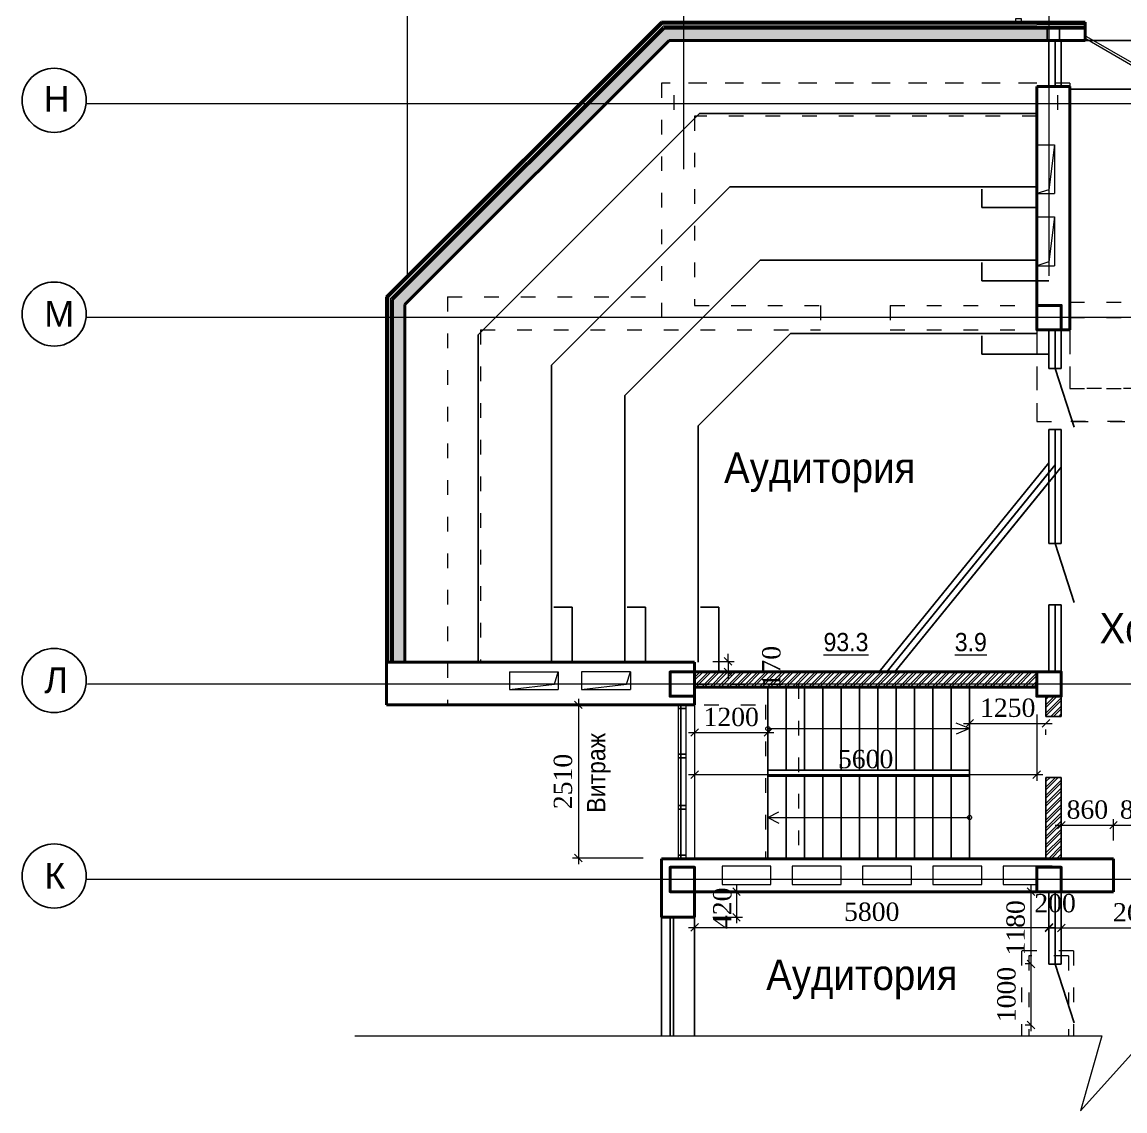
# Model space of a CAD drawing. Header units: inches. Extents: x -407541 to 6688123, y -998590 to 1205599.
# Drawn here: x 78599 to 96646, y 173222 to 191050 of the extents above; entities that cross this region are included whole.
import ezdxf

# ---------------------------------------------------------------- set-up
doc = ezdxf.new("R2010")
doc.units = ezdxf.units.IN
doc.header["$MEASUREMENT"] = 0
doc.linetypes.add('ACAD_ISO03W100', pattern=[30, 12, -18])
doc.linetypes.add('ACAD_ISO04W100', pattern=[30, 24, -3, 0, -3])
for name, color, linetype, lineweight in [('1', 7, 'Continuous', 18), ('okno', 161, 'Continuous', 20), ('Вентканалы', 250, 'Continuous', 20), ('двери', 123, 'Continuous', 13), ('Лестницы', 250, 'Continuous', 25), ('Оси', 254, 'ACAD_ISO04W100', 5), ('ПЕРЕГОРОДКА', 7, 'Continuous', 25), ('Размеры', 7, 'Continuous', 18), ('СТЕКЛО', 121, 'Continuous', 5), ('Стенаgg', 7, 'Continuous', 13), ('Стены', 250, 'Continuous', 40), ('Текст', 7, 'Continuous', 18), ('Штриховка', 7, 'Continuous', 9)]:
    doc.layers.add(name, color=color, linetype=linetype, lineweight=lineweight)
doc.layers.add('мои размеры', color=7, linetype='Continuous')
doc.layers.add('перегородки', color=14, linetype='Continuous')
doc.styles.get("Standard").update_dxf_attribs({"font": 'arial.ttf'})
doc.styles.add('style1', font='arial.ttf', dxfattribs={"width": 0.9, "height": 500})
doc.styles.add('стиль1', font='times.ttf')
doc.dimstyles.new('Copy(3) of Steal 1', dxfattribs={"dimtxt": 300, "dimasz": 125, "dimexe": 100, "dimexo": 300, "dimgap": 100, "dimtad": 1, "dimdec": 0, "dimrnd": 10, "dimzin": 1, "dimdsep": 46, "dimtxsty": 'стиль1', "dimblk": 'OBLIQUE', "dimcen": 100, "dimdle": 100, "dimclrd": 250, "dimclre": 250, "dimadec": 0, "dimazin": 0, "dimtfac": 1, "dimtdec": 0, "dimtmove": 2, "dimatfit": 2, "dimldrblk": 'OBLIQUE', "dimfxl": 1, "dimlwd": 9, "dimlwe": 9, "dimarcsym": 0})
pattern_1 = [(320, (261013.7, 647204), (-15.939086, -182.18467), [19.05, -209.55]), (265, (261013.7, 647204), (191.05664, 35.242826), [15.24, -167.64]), (10.451, (261012.37, 647188.82), (175.11669, -146.9425), [16.19, -178.09]), (316.1842, (261064.5, 647204), (-42.04233, -271.07904), [28.575, -314.325]), (6.6356, (261061, 647181.4), (247.42556, -237.40423), [24.285, -267.135]), (261.184, (261064.5, 647204), (247.42512, -237.4046), [22.86, -251.46]), (291, (261051.8, 647178.6), (-102.26552, -151.61488), [19.05, -209.55]), (236, (261051.8, 647178.6), (184.187966, -61.80203), [15.24, -167.64]), (341.4514, (261043.27, 647165.97), (81.92286, -213.41649), [16.19, -178.09]), (307.5, (261013.694, 647204), (84.555039, -3.088603), [0, -165.608, 0, -170.18, 0, -168.275]), (277.5, (261013.69, 647204), (100.180575, -66.819663), [0, -97.028, 0, -161.798, 0, -64.135]), (237.5, (261013.694, 647260.64), (-5.728744, -135.590595), [0, -63.5, 0, -198.12, 0, -262.89]), (227.5, (261013.7, 647286.04), (25.42649, -148.12918), [0, -82.55, 0, -131.572, 0, -186.69])]

# ---------------------------------------------------------------- blocks, each defined once
blk = doc.blocks.new('_Oblique')
at = {"layer": 'Стенаgg', "color": 0, "lineweight": -2}
blk.add_line((-0.5, -0.5), (0.5, 0.5), dxfattribs=at)
blk = doc.blocks.new('*D740')
at = {"layer": 'мои размеры', "color": 250, "lineweight": 9, "transparency": 16777216}
for p, q in [((90153, 180581), (90153, 180706)), ((89903, 180581), (90253, 180581)), ((90153, 180581), (90153, 180411)), ((89903, 180411), (90253, 180411)), ((90153, 180411), (90153, 180286))]:
    blk.add_line(p, q, dxfattribs=at)
at = {"layer": 'мои размеры', "color": 250, "lineweight": 9, "transparency": 16777216, "xscale": 125, "yscale": 125, "zscale": 125}
for p, rotation in [((90153, 180581), 270), ((90153, 180411), 90)]:
    blk.add_blockref('_Oblique', p, dxfattribs=dict(at, rotation=rotation))
at = {"layer": 'мои размеры', "color": 0, "transparency": 16777216, "insert": (90862, 180496), "char_height": 300, "attachment_point": 5, "rotation": 90, "style": 'стиль1'}
blk.add_mtext('170', dxfattribs=at)
blk = doc.blocks.new('*D767')
at = {"layer": 'мои размеры', "color": 250, "lineweight": 9, "transparency": 16777216}
for p, q in [((90290, 176911), (90290, 176294)), ((89903, 176811), (90390, 176811)), ((89903, 176394), (90390, 176394))]:
    blk.add_line(p, q, dxfattribs=at)
at = {"layer": 'мои размеры', "color": 250, "lineweight": 9, "transparency": 16777216, "xscale": 125, "yscale": 125, "zscale": 125}
for p, rotation in [((90290, 176811), 90), ((90290, 176394), 270)]:
    blk.add_blockref('_Oblique', p, dxfattribs=dict(at, rotation=rotation))
at = {"layer": 'мои размеры', "color": 0, "transparency": 16777216, "insert": (90059, 176540), "char_height": 300, "attachment_point": 5, "rotation": 90, "style": 'стиль1'}
blk.add_mtext('420', dxfattribs=at)
blk = doc.blocks.new('*D742')
at = {"layer": 'мои размеры', "color": 250, "lineweight": 9, "transparency": 16777216}
for p, q in [((95103, 175628), (95011, 175628)), ((95111, 174528), (95111, 175728)), ((95103, 174628), (95011, 174628))]:
    blk.add_line(p, q, dxfattribs=at)
at = {"layer": 'мои размеры', "color": 250, "lineweight": 9, "transparency": 16777216, "xscale": 125, "yscale": 125, "zscale": 125}
for p, rotation in [((95111, 175628), 90), ((95111, 174628), 270)]:
    blk.add_blockref('_Oblique', p, dxfattribs=dict(at, rotation=rotation))
at = {"layer": 'мои размеры', "color": 0, "transparency": 16777216, "insert": (94709, 175128), "char_height": 300, "attachment_point": 5, "rotation": 90, "style": 'стиль1'}
blk.add_mtext('1000', dxfattribs=at)
blk = doc.blocks.new('*D768')
at = {"layer": 'мои размеры', "color": 250, "lineweight": 9, "transparency": 16777216}
for p, q in [((95111, 175528), (95111, 176911)), ((95103, 176811), (95011, 176811)), ((95103, 175628), (95011, 175628))]:
    blk.add_line(p, q, dxfattribs=at)
at = {"layer": 'мои размеры', "color": 250, "lineweight": 9, "transparency": 16777216, "xscale": 125, "yscale": 125, "zscale": 125}
for p, rotation in [((95111, 176811), 90), ((95111, 175628), 270)]:
    blk.add_blockref('_Oblique', p, dxfattribs=dict(at, rotation=rotation))
at = {"layer": 'мои размеры', "color": 0, "transparency": 16777216, "insert": (94859, 176219), "char_height": 300, "attachment_point": 5, "rotation": 90, "style": 'стиль1'}
blk.add_mtext('1180', dxfattribs=at)
blk = doc.blocks.new('*D770')
at = {"layer": 'мои размеры', "color": 250, "lineweight": 9, "transparency": 16777216}
for p, q in [((95603, 177651), (95603, 178001)), ((96459, 177651), (96459, 178001)), ((95503, 177901), (96559, 177901))]:
    blk.add_line(p, q, dxfattribs=at)
at = {"layer": 'мои размеры', "color": 250, "lineweight": 9, "transparency": 16777216, "xscale": 125, "yscale": 125, "zscale": 125, "rotation": 180}
blk.add_blockref('_Oblique', (95603, 177901), dxfattribs=at)
at = {"layer": 'мои размеры', "color": 250, "lineweight": 9, "transparency": 16777216, "xscale": 125, "yscale": 125, "zscale": 125}
blk.add_blockref('_Oblique', (96459, 177901), dxfattribs=at)
at = {"layer": 'мои размеры', "color": 0, "transparency": 16777216, "insert": (96031, 178154), "char_height": 300, "attachment_point": 5, "style": 'стиль1'}
blk.add_mtext('860', dxfattribs=at)
blk = doc.blocks.new('*D771')
at = {"layer": 'мои размеры', "color": 250, "lineweight": 9, "transparency": 16777216}
for p, q in [((96459, 177651), (96459, 178001)), ((97347, 177651), (97347, 178001)), ((96359, 177901), (97447, 177901))]:
    blk.add_line(p, q, dxfattribs=at)
at = {"layer": 'мои размеры', "color": 250, "lineweight": 9, "transparency": 16777216, "xscale": 125, "yscale": 125, "zscale": 125, "rotation": 180}
blk.add_blockref('_Oblique', (96459, 177901), dxfattribs=at)
at = {"layer": 'мои размеры', "color": 250, "lineweight": 9, "transparency": 16777216, "xscale": 125, "yscale": 125, "zscale": 125}
blk.add_blockref('_Oblique', (97347, 177901), dxfattribs=at)
at = {"layer": 'мои размеры', "color": 0, "transparency": 16777216, "insert": (96903, 178154), "char_height": 300, "attachment_point": 5, "style": 'стиль1'}
blk.add_mtext('890', dxfattribs=at)
blk = doc.blocks.new('*D773')
at = {"layer": 'мои размеры', "color": 250, "lineweight": 9, "transparency": 16777216}
for p, q in [((95203, 179711), (95203, 178629)), ((89503, 178729), (95303, 178729)), ((89603, 178817), (89603, 178629))]:
    blk.add_line(p, q, dxfattribs=at)
at = {"layer": 'мои размеры', "color": 250, "lineweight": 9, "transparency": 16777216, "xscale": 125, "yscale": 125, "zscale": 125, "rotation": 180}
blk.add_blockref('_Oblique', (89603, 178729), dxfattribs=at)
at = {"layer": 'мои размеры', "color": 250, "lineweight": 9, "transparency": 16777216, "xscale": 125, "yscale": 125, "zscale": 125}
blk.add_blockref('_Oblique', (95203, 178729), dxfattribs=at)
at = {"layer": 'мои размеры', "color": 0, "transparency": 16777216, "insert": (92403, 178982), "char_height": 300, "attachment_point": 5, "style": 'стиль1'}
blk.add_mtext('5600', dxfattribs=at)
blk = doc.blocks.new('*D752')
at = {"layer": 'мои размеры', "color": 250, "lineweight": 9, "transparency": 16777216}
for p, q in [((89603, 176389), (89603, 176328)), ((95403, 176389), (95403, 176328)), ((89503, 176228), (95503, 176228))]:
    blk.add_line(p, q, dxfattribs=at)
at = {"layer": 'мои размеры', "color": 250, "lineweight": 9, "transparency": 16777216, "xscale": 125, "yscale": 125, "zscale": 125, "rotation": 180}
blk.add_blockref('_Oblique', (89603, 176228), dxfattribs=at)
at = {"layer": 'мои размеры', "color": 250, "lineweight": 9, "transparency": 16777216, "xscale": 125, "yscale": 125, "zscale": 125}
blk.add_blockref('_Oblique', (95403, 176228), dxfattribs=at)
at = {"layer": 'мои размеры', "color": 0, "transparency": 16777216, "insert": (92503, 176481), "char_height": 300, "attachment_point": 5, "style": 'стиль1'}
blk.add_mtext('5800', dxfattribs=at)
blk = doc.blocks.new('*D753')
at = {"layer": 'мои размеры', "color": 250, "lineweight": 9, "transparency": 16777216}
for p, q in [((95403, 176451), (95403, 176319)), ((95603, 176451), (95603, 176319)), ((95403, 176219), (95278, 176219)), ((95403, 176219), (95603, 176219)), ((95603, 176219), (95728, 176219))]:
    blk.add_line(p, q, dxfattribs=at)
at = {"layer": 'мои размеры', "color": 250, "lineweight": 9, "transparency": 16777216, "xscale": 125, "yscale": 125, "zscale": 125}
blk.add_blockref('_Oblique', (95403, 176219), dxfattribs=at)
at = {"layer": 'мои размеры', "color": 250, "lineweight": 9, "transparency": 16777216, "xscale": 125, "yscale": 125, "zscale": 125, "rotation": 180}
blk.add_blockref('_Oblique', (95603, 176219), dxfattribs=at)
at = {"layer": 'мои размеры', "color": 0, "transparency": 16777216, "insert": (95503, 176622), "char_height": 300, "attachment_point": 5, "style": 'стиль1'}
blk.add_mtext('200', dxfattribs=at)
blk = doc.blocks.new('*D754')
at = {"layer": 'мои размеры', "color": 250, "lineweight": 9, "transparency": 16777216}
for p, q in [((95603, 176398), (95603, 176319)), ((98203, 176398), (98203, 176319)), ((95503, 176219), (98303, 176219))]:
    blk.add_line(p, q, dxfattribs=at)
at = {"layer": 'мои размеры', "color": 250, "lineweight": 9, "transparency": 16777216, "xscale": 125, "yscale": 125, "zscale": 125, "rotation": 180}
blk.add_blockref('_Oblique', (95603, 176219), dxfattribs=at)
at = {"layer": 'мои размеры', "color": 250, "lineweight": 9, "transparency": 16777216, "xscale": 125, "yscale": 125, "zscale": 125}
blk.add_blockref('_Oblique', (98203, 176219), dxfattribs=at)
at = {"layer": 'мои размеры', "color": 0, "transparency": 16777216, "insert": (96903, 176472), "char_height": 300, "attachment_point": 5, "style": 'стиль1'}
blk.add_mtext('2600', dxfattribs=at)
blk = doc.blocks.new('*D732')
at = {"layer": 'Размеры', "color": 250, "lineweight": 9, "transparency": 16777216}
for p, q in [((87704, 179971), (87704, 177262)), ((88753, 179871), (87604, 179871)), ((88763, 177362), (87604, 177362))]:
    blk.add_line(p, q, dxfattribs=at)
at = {"layer": 'Размеры', "color": 250, "lineweight": 9, "transparency": 16777216, "xscale": 125, "yscale": 125, "zscale": 125}
for p, rotation in [((87704, 179871), 90), ((87704, 177362), 270)]:
    blk.add_blockref('_Oblique', p, dxfattribs=dict(at, rotation=rotation))
at = {"layer": 'Размеры', "color": 0, "transparency": 16777216, "insert": (87451, 178616), "char_height": 300, "attachment_point": 5, "rotation": 90, "style": 'стиль1'}
blk.add_mtext('2510', dxfattribs=at)
blk = doc.blocks.new('*D747')
at = {"layer": 'Размеры', "color": 250, "lineweight": 9, "transparency": 16777216}
for p, q in [((90803, 179640), (90803, 179518)), ((89503, 179418), (90903, 179418)), ((89603, 179567), (89603, 179518))]:
    blk.add_line(p, q, dxfattribs=at)
at = {"layer": 'Размеры', "color": 250, "lineweight": 9, "transparency": 16777216, "xscale": 125, "yscale": 125, "zscale": 125, "rotation": 180}
blk.add_blockref('_Oblique', (89603, 179418), dxfattribs=at)
at = {"layer": 'Размеры', "color": 250, "lineweight": 9, "transparency": 16777216, "xscale": 125, "yscale": 125, "zscale": 125}
blk.add_blockref('_Oblique', (90803, 179418), dxfattribs=at)
at = {"layer": 'Размеры', "color": 0, "transparency": 16777216, "insert": (90203, 179671), "char_height": 300, "attachment_point": 5, "style": 'стиль1'}
blk.add_mtext('1200', dxfattribs=at)
blk = doc.blocks.new('*D748')
at = {"layer": 'Размеры', "color": 250, "lineweight": 9, "transparency": 16777216}
for p, q in [((94103, 179832), (94103, 179668)), ((94003, 179568), (95453, 179568)), ((95353, 179381), (95353, 179468))]:
    blk.add_line(p, q, dxfattribs=at)
at = {"layer": 'Размеры', "color": 250, "lineweight": 9, "transparency": 16777216, "xscale": 125, "yscale": 125, "zscale": 125, "rotation": 180}
blk.add_blockref('_Oblique', (94103, 179568), dxfattribs=at)
at = {"layer": 'Размеры', "color": 250, "lineweight": 9, "transparency": 16777216, "xscale": 125, "yscale": 125, "zscale": 125}
blk.add_blockref('_Oblique', (95353, 179568), dxfattribs=at)
at = {"layer": 'Размеры', "color": 0, "transparency": 16777216, "insert": (94728, 179821), "char_height": 300, "attachment_point": 5, "style": 'стиль1'}
blk.add_mtext('1250', dxfattribs=at)
blk = doc.blocks.new('DVER 3(!)')
at = {"layer": 'двери'}
for points in [[(6389251, 630253), (6389147, 630313)], [(6389211, 630253), (6389211, 629353), (6389251, 629353), (6389251, 630253), (6389211, 630253)]]:
    blk.add_lwpolyline(points, dxfattribs=at)
blk.add_arc((6389287, 630412), 1062, 234.2253, 265.8938, dxfattribs=at)
blk = doc.blocks.new('PEREXOD1')
at = {"layer": 'Штриховка'}
blk.add_lwpolyline([(16954, 191100), (16854, 191100), (16854, 191050), (16954, 191050)], close=True, dxfattribs=at)

msp = doc.modelspace()

# ---------------------------------------------------------------- hatches: boundary and pattern name
at = {"layer": 'мои размеры'}
h = msp.add_hatch(dxfattribs=at)
h.set_pattern_fill('AR-CONC', color=256, angle=-90, style=0)
h.set_pattern_definition(pattern_1)
h.paths.add_polyline_path([(95203.2, 190749.9), (95203.2, 190949.9), (89403.2, 190949.9), (89403.2, 190749.9)])
h.paths.add_polyline_path([(89403.2, 190749.9), (89403.2, 190949.9), (89104.7, 190949.9), (87865.6, 189711.2), (88148.5, 189711.2), (89187.5, 190749.9)])
h.paths.add_polyline_path([(88148.5, 189711.2), (87865.6, 189711.2), (84903.2, 186749.7), (84903.2, 186466.9)])
h.paths.add_polyline_path([(84863.2, 186211.2), (84863.2, 186426.9), (84903.2, 186466.9), (84903.2, 186749.7), (84663.2, 186509.8), (84663.2, 186211.2)])
h.paths.add_polyline_path([(84863.2, 180571.2), (84863.2, 186211.2), (84663.2, 186211.2), (84663.2, 180571.2)])
h.paths.add_polyline_path([(104619, 190749.9), (105658, 189711.2), (105940.9, 189711.2), (104701.8, 190949.9), (98603.2, 190949.9), (98603.2, 190749.9)])
h.paths.add_polyline_path([(101795.2, 191122.2), (101795.2, 190577.5), (101491, 190577.5), (101491, 191122.2)], flags=9)
h.paths.add_polyline_path([(106804.4, 184220.9), (107482.1, 184220.9), (107482.1, 183916.7), (106804.4, 183916.7)], flags=24)
h.paths.add_polyline_path([(109143.2, 186211.2), (109143.2, 186509.8), (105940.9, 189711.2), (105658, 189711.2), (108943.2, 186426.9), (108943.2, 186211.2)])
h = msp.add_hatch(dxfattribs=at)
h.set_pattern_fill('AR-CONC', color=256, angle=-90, style=0)
h.set_pattern_definition(pattern_1)
h.paths.add_polyline_path([(95403.2, 190749.9), (95403.2, 190949.9), (95203.2, 190949.9), (89403.2, 190949.9), (89403.2, 190749.9), (95203.2, 190749.9)])
h.paths.add_polyline_path([(92763.1, 191122.2), (92763.1, 190577.5), (92458.8, 190577.5), (92458.8, 191122.2)], flags=9)
h = msp.add_hatch(dxfattribs=at)
h.set_pattern_fill('ANSI32', color=256, scale=10, style=0)
h.set_pattern_definition([(45, (-2151185.71, 665395.29), (-67.351921, 67.351921), []), (45, (-2151140.81, 665395.29), (-67.351921, 67.351921), [])])
h.paths.add_polyline_path([(95203.2, 180411.2), (89603.2, 180411.2), (89603.2, 180161.2), (95203.2, 180161.2)])
h.paths.add_polyline_path([(95603.2, 180011.2), (95403.2, 180011.2), (95403.2, 179681.2), (95603.2, 179681.2)])
h.paths.add_polyline_path([(95403.2, 180011.2), (95353.2, 180011.2), (95353.2, 179681.2), (95403.2, 179681.2)])
h.paths.add_polyline_path([(95603.2, 178681.2), (95403.2, 178681.2), (95403.2, 177351.2), (95603.2, 177351.2)])
h.paths.add_polyline_path([(95403.2, 178681.2), (95353.2, 178681.2), (95353.2, 177351.2), (95403.2, 177351.2)])
h.paths.add_polyline_path([(90634.1, 180122.8), (90634.1, 180869.6), (91090.1, 180869.6), (91090.1, 180122.8)], flags=9)

# ---------------------------------------------------------------- linework, layer by layer
at = {"color": 0}
for p, q in [((89684.3, 189549.9), (86063.2, 185929.9)), ((95203.2, 189549.9), (89684.3, 189549.9)), ((90181, 188349.9), (87263.2, 185432.9)), ((95203.2, 188349.9), (90181, 188349.9)), ((94303.2, 188311.2), (94303.2, 188011.2)), ((95203.2, 188011.2), (94303.2, 188011.2)), ((90677.8, 187149.9), (88463.2, 184935.9)), ((95203.2, 187149.9), (90677.8, 187149.9)), ((94303.2, 187111.2), (94303.2, 186811.2)), ((95403.2, 186811.2), (94303.2, 186811.2)), ((86063.2, 185929.9), (86063.2, 180571.2)), ((91174.6, 185949.9), (89663.2, 184438.9)), ((95203.2, 185949.9), (91174.6, 185949.9)), ((94303.2, 185911.2), (94303.2, 185611.2)), ((95403.2, 185611.2), (94303.2, 185611.2)), ((87263.2, 185432.9), (87263.2, 180571.2)), ((88463.2, 184935.9), (88463.2, 180571.2)), ((89663.2, 184438.9), (89663.2, 180571.2)), ((87303.2, 181471.2), (87603.2, 181471.2)), ((87603.2, 181471.2), (87603.2, 180571.2)), ((88503.2, 181471.2), (88803.2, 181471.2)), ((88803.2, 181471.2), (88803.2, 180571.2)), ((89703.2, 181471.2), (90003.2, 181471.2)), ((90003.2, 181471.2), (90003.2, 180411.2)), ((89063.2, 176394.2), (89063.2, 174450.4)), ((89204.6, 176394.2), (89204.6, 174450.4)), ((89257.9, 176394.2), (89257.9, 174450.4)), ((89603.2, 176394.2), (89603.2, 174450.4))]:
    msp.add_line(p, q, dxfattribs=at)
for p, q in [((89463.2, 179811.8), (89333.2, 179811.8)), ((89463.2, 179061.8), (89333.2, 179061.8)), ((89463.2, 179001.8), (89333.2, 179001.8)), ((89463.2, 178221.8), (89333.2, 178221.8)), ((89463.2, 178161.8), (89333.2, 178161.8)), ((89463.2, 177411.8), (89333.2, 177411.8))]:
    msp.add_line(p, q)
msp.add_lwpolyline([(95603.2, 186411.2), (95603.2, 186411.2), (95603.2, 186411.2), (95603.2, 186011.2), (95203.2, 186011.2), (95203.2, 186411.2), (95603.2, 186411.2)])
at = {"layer": '1', "lineweight": 9, "ltscale": 0.1}
msp.add_line((84045.1, 174450.4), (96268, 174450.4), dxfattribs=at)
msp.add_lwpolyline([(96268, 174450.4), (95916.8, 173221.9), (97825, 175343.5), (97639.3, 174450.4)], dxfattribs=at)
at = {"layer": 'okno'}
msp.add_line((89377.4, 179871.2), (89377.4, 177351.2), dxfattribs=at)
at = {"layer": 'Вентканалы'}
for p, q in [((95203.2, 189041.2), (95493.2, 189041.2)), ((95493.2, 189041.2), (95493.2, 188241.2)), ((95203.2, 188241.2), (95493.2, 188241.2)), ((95203.2, 187861.2), (95493.2, 187861.2)), ((95493.2, 187861.2), (95493.2, 187061.2)), ((95203.2, 187061.2), (95493.2, 187061.2)), ((86573.2, 180411.2), (87373.2, 180411.2)), ((86573.2, 180411.2), (86573.2, 180121.2)), ((87373.2, 180411.2), (87373.2, 180121.2)), ((88553.2, 180411.2), (87753.2, 180411.2)), ((87753.2, 180411.2), (87753.2, 180121.2)), ((88553.2, 180411.2), (88553.2, 180121.2)), ((86573.2, 180121.2), (87373.2, 180121.2)), ((87753.2, 180121.2), (88553.2, 180121.2))]:
    msp.add_line(p, q, dxfattribs=at)
for points in [[(95493.2, 189041.2), (95403.2, 188302.9), (95203.2, 188241.2)], [(95493.2, 187861.2), (95403.2, 187122.9), (95203.2, 187061.2)], [(86573.2, 180121.2), (87311.5, 180211.2), (87373.2, 180411.2)], [(87753.2, 180121.2), (88491.5, 180211.2), (88553.2, 180411.2)], [(90053.2, 177231.2), (90053.2, 176931.2), (90853.2, 176931.2), (90853.2, 177231.2), (90053.2, 177231.2)], [(91203.2, 177231.2), (91203.2, 176931.2), (92003.2, 176931.2), (92003.2, 177231.2), (91203.2, 177231.2)], [(92353.2, 177231.2), (92353.2, 176931.2), (93153.2, 176931.2), (93153.2, 177231.2), (92353.2, 177231.2)], [(93503.2, 177231.2), (93503.2, 176931.2), (94303.2, 176931.2), (94303.2, 177231.2), (93503.2, 177231.2)], [(94653.2, 177231.2), (94653.2, 176931.2), (95203.2, 176931.2)], [(95453.2, 177211.2), (95453.2, 177231.2), (94653.2, 177231.2)]]:
    msp.add_lwpolyline(points, dxfattribs=at)
at = {"layer": 'Лестницы'}
for points in [[(90803.2, 177351.2), (90803.2, 180161.2)], [(91103.2, 178801.2), (91103.2, 180161.2)], [(91403.2, 178801.2), (91403.2, 180161.2)], [(91703.2, 178801.2), (91703.2, 180161.2)], [(92003.2, 178801.2), (92003.2, 180161.2)], [(92303.2, 178801.2), (92303.2, 180161.2)], [(92603.2, 178801.2), (92603.2, 180161.2)], [(92903.2, 178801.2), (92903.2, 180161.2)], [(93203.2, 178801.2), (93203.2, 180161.2)], [(93503.2, 178801.2), (93503.2, 180161.2)], [(93803.2, 178801.2), (93803.2, 180161.2)], [(94103.2, 177351.2), (94103.2, 180161.2)], [(89377.4, 177351.2), (89377.4, 179871.2)], [(89377.4, 177351.2), (89377.4, 179871.2)], [(90803.2, 178801.2), (94103.2, 178801.2)], [(90803.2, 178701.2), (94103.2, 178701.2)], [(91103.2, 177351.2), (91103.2, 178701.2)], [(91403.2, 177351.2), (91403.2, 178701.2)], [(91703.2, 177351.2), (91703.2, 178701.2)], [(92003.2, 177351.2), (92003.2, 178701.2)], [(92303.2, 177351.2), (92303.2, 178701.2)], [(92603.2, 177351.2), (92603.2, 178701.2)], [(92903.2, 177351.2), (92903.2, 178701.2)], [(93203.2, 177351.2), (93203.2, 178701.2)], [(93503.2, 177351.2), (93503.2, 178701.2)], [(93803.2, 177351.2), (93803.2, 178701.2)]]:
    msp.add_lwpolyline(points, dxfattribs=at)
at = {"layer": 'мои размеры'}
for p, q in [((95503.2, 185379.8), (95813.4, 184414.7)), ((95503.2, 182509.9), (95813.4, 181544.8)), ((95503.2, 175627.8), (95813.4, 174662.7))]:
    msp.add_line(p, q, dxfattribs=at)
for centre in [(79123.7, 189768.8), (79123.7, 186268.8), (79123.7, 180268.8), (79123.7, 177068.8)]:
    msp.add_circle(centre, 525, dxfattribs=at)
at = {"layer": 'Оси', "ltscale": 0.3}
for p, q in [((95403.4, 278737.2), (95403.4, 186893.5)), ((114116.1, 189711.2), (79654.4, 189711.2)), ((114179.3, 186211.2), (79664.8, 186211.2)), ((114209.9, 180211.2), (79664.8, 180211.2)), ((114242.6, 177011.2), (79664.8, 177011.2))]:
    msp.add_line(p, q, dxfattribs=at)
for points in [[(84903.2, 194528.7), (84903.2, 186891.1)], [(89422.1, 194514.4), (89422.1, 188641.8)]]:
    msp.add_lwpolyline(points, dxfattribs=at)
at = {"layer": 'ПЕРЕГОРОДКА'}
for p, q in [((95200.4, 190749.9), (98600.4, 190749.9)), ((95743.2, 189949.9), (98063.2, 189949.9))]:
    msp.add_line(p, q, dxfattribs=at)
msp.add_lwpolyline([(95373.8, 190937.2), (95573.8, 190937.2), (95573.8, 190737.2), (95373.8, 190737.2)], close=True, dxfattribs=at)
at = {"layer": 'перегородки'}
for p, q in [((95403.2, 190749.9), (95403.2, 189996.9)), ((95503.2, 190749.9), (95503.2, 189996.9)), ((95603.2, 189996.9), (95603.2, 190749.9)), ((95203.2, 189996.9), (95203.2, 186011.2)), ((95603.2, 185379.8), (95603.2, 186411.2)), ((95403.2, 186011.2), (95403.2, 185379.8)), ((95403.2, 186011.2), (95403.2, 185567.4)), ((95503.2, 186011.2), (95503.2, 185379.8)), ((95403.2, 185379.8), (95603.2, 185379.8)), ((95403.2, 184379.8), (95403.2, 182509.9)), ((95403.2, 184379.8), (95603.2, 184379.8)), ((95403.2, 184379.8), (95403.2, 183835)), ((95403.2, 184379.8), (95603.2, 184379.8)), ((95503.2, 184379.8), (95503.2, 182509.9)), ((95503.2, 184379.8), (95503.2, 183799.5)), ((95603.2, 184379.8), (95603.2, 182509.9)), ((95603.2, 184379.8), (95603.2, 183764.1)), ((95403.2, 183835), (92623.5, 180411.2)), ((95403.2, 183835), (92623.5, 180411.2)), ((95503.2, 183799.5), (92752.3, 180411.2)), ((95603.2, 183764.1), (92881.1, 180411.2)), ((95403.2, 183676.3), (92752.3, 180411.2)), ((95403.2, 183517.7), (92881.1, 180411.2)), ((95403.2, 182509.9), (95603.2, 182509.9)), ((95403.2, 181509.9), (95403.2, 180411.2)), ((95403.2, 181509.9), (95603.2, 181509.9)), ((95503.2, 181509.9), (95503.2, 180411.2)), ((95603.2, 181509.9), (95603.2, 180411.2)), ((95353.2, 179681.2), (95603.2, 179681.2)), ((95353.2, 178681.2), (95603.2, 178681.2)), ((95403.2, 176811.2), (95403.2, 175627.8)), ((95503.2, 176811.2), (95503.2, 175627.8)), ((95603.2, 176811.2), (95603.2, 175627.8)), ((95603.2, 175627.8), (95403.2, 175627.8))]:
    msp.add_line(p, q, dxfattribs=at)
at = {"layer": 'перегородки', "color": 112, "linetype": 'ACAD_ISO03W100', "lineweight": 5, "ltscale": 20}
for p, q in [((89063.2, 190051.2), (89063.2, 186011.2)), ((95743.2, 190051.2), (89063.2, 190051.2)), ((95203.2, 190051.2), (89063.2, 190051.2)), ((95743.2, 190051.2), (95743.2, 185051.2)), ((89263.2, 189851.2), (89263.2, 189511.2)), ((95543.2, 189851.2), (95543.2, 189511.2)), ((89603.2, 189511.2), (89603.2, 186411.2)), ((95203.2, 189511.2), (89603.2, 189511.2)), ((95203.2, 187061.2), (95203.2, 184511.2)), ((85563.2, 186551.2), (89063.2, 186551.2)), ((85563.2, 186551.2), (85563.2, 179871.2)), ((95743.2, 186461.2), (98063.2, 186461.2)), ((89603.2, 186411.2), (91663.2, 186411.2)), ((91663.2, 186411.2), (91663.2, 186011.2)), ((92803.2, 186411.2), (92803.2, 186011.2)), ((92803.2, 186411.2), (95203.2, 186411.2)), ((95743.2, 186211.2), (98063.2, 186211.2)), ((86103.2, 186011.2), (91663.2, 186011.2)), ((86103.2, 186011.2), (86103.2, 180571.2)), ((92803.2, 186011.2), (95203.2, 186011.2)), ((95203.2, 186011.2), (95203.2, 184511.2)), ((95743.2, 186011.2), (95743.2, 185051.2)), ((95743.2, 185051.2), (98063.2, 185051.2)), ((98063.2, 185051.2), (95743.2, 185051.2)), ((95203.2, 184511.2), (98063.2, 184511.2)), ((98403.2, 184511.2), (95403.2, 184511.2)), ((86103.2, 180571.2), (89203.2, 180571.2)), ((89603.2, 180211.2), (91303.2, 180211.2)), ((91303.2, 180211.2), (91303.2, 177351.2)), ((85563.2, 179871.2), (90763.2, 179871.2)), ((90763.2, 179871.2), (90763.2, 177351.2)), ((95803.2, 175841.2), (94953.2, 175841.2)), ((94953.2, 175841.2), (94953.2, 174450.4)), ((95803.2, 175841.2), (95803.2, 174450.4)), ((95723.2, 175761.2), (95073.2, 175761.2)), ((95073.2, 175761.2), (95073.2, 174450.4)), ((95723.2, 175761.2), (95723.2, 174450.4))]:
    msp.add_line(p, q, dxfattribs=at)
at = {"layer": 'перегородки'}
for points in [[(95353.2, 179681.2), (95353.2, 180011.2)], [(95603.2, 179681.2), (95603.2, 180011.2)], [(95353.2, 177351.2), (95353.2, 178681.2)], [(95603.2, 177351.2), (95603.2, 178681.2)]]:
    msp.add_lwpolyline(points, dxfattribs=at)
at = {"layer": 'Размеры'}
for p, q in [((90803.2, 179481.2), (94103.2, 179481.2)), ((94103.2, 179481.2), (93883.4, 179572.2)), ((94103.2, 179481.2), (93883.4, 179390.2)), ((90803.2, 178026.2), (90985.1, 178117.8)), ((90803.2, 178026.2), (94103.2, 178026.2)), ((90803.2, 178026.2), (90985.1, 177934.5))]:
    msp.add_line(p, q, dxfattribs=at)
for centre in [(90803.2, 179481.2), (94103.2, 178026.2)]:
    msp.add_circle(centre, 34.3, dxfattribs=at)
at = {"layer": 'СТЕКЛО'}
for p, q in [((89076.9, 191016.9), (84596.2, 186537.5)), ((89090.6, 190983.9), (84629.2, 186523.8)), ((95203.2, 191016.9), (89076.9, 191016.9)), ((95203.2, 190983.9), (89090.6, 190983.9)), ((95203.2, 191016.9), (95995.4, 191016.9)), ((95203.2, 191016.9), (95995.4, 191016.9)), ((95203.2, 190983.9), (95995.4, 190983.9)), ((95203.2, 189549.9), (90015, 189549.9)), ((84596.2, 186537.5), (84596.2, 180571.2)), ((84629.2, 186523.8), (84629.2, 180571.2)), ((95203.2, 185949.9), (91504.3, 185949.9)), ((89333.2, 179871.8), (89333.2, 177361.8)), ((89463.2, 179871.8), (89463.2, 177361.8)), ((89603.2, 179871.8), (89603.2, 177361.8))]:
    msp.add_line(p, q, dxfattribs=at)
at = {"layer": 'Стены', "ltscale": 100}
for p, q in [((89063.2, 191049.9), (84563.2, 186551.2)), ((89104.7, 190949.9), (84663.2, 186509.8)), ((95403.2, 191049.9), (89063.2, 191049.9)), ((95203.2, 190949.9), (89104.7, 190949.9)), ((95203.2, 190949.9), (95995.4, 190949.9)), ((95995.4, 191049.9), (95403.2, 191049.9)), ((95995.4, 191049.9), (95403.2, 191049.9)), ((89187.5, 190749.9), (84863.2, 186426.9)), ((95203.2, 190749.9), (89187.5, 190749.9)), ((95203.2, 190749.9), (95995.4, 190749.9)), ((95743.2, 189996.9), (95203.2, 189996.9)), ((95203.2, 189996.9), (95203.2, 186011.2)), ((95743.2, 189996.9), (95743.2, 186011.2)), ((84563.2, 186551.2), (84563.2, 179871.2)), ((84663.2, 186509.8), (84663.2, 180571.2)), ((84863.2, 186426.9), (84863.2, 180571.2)), ((95603.2, 186011.2), (95743.2, 186011.2)), ((84563.2, 180571.2), (89603.2, 180571.2)), ((89603.2, 180411.2), (89603.2, 180571.2)), ((89603.2, 180411.2), (95203.2, 180411.2)), ((89603.2, 180161.2), (95203.2, 180161.2)), ((89603.2, 180011.2), (89603.2, 179871.2)), ((89603.2, 179871.2), (84563.2, 179871.2)), ((89603.2, 179871.2), (85563.2, 179871.2)), ((89203.2, 176811.2), (95603.2, 176811.2))]:
    msp.add_line(p, q, dxfattribs=at)
at = {"layer": 'Стены'}
for p, q in [((95995.4, 190749.9), (95995.4, 191049.9)), ((89063.2, 176394.2), (89063.2, 177351.2)), ((96459, 177351.2), (96459, 176811.2)), ((89603.2, 176394.2), (89603.2, 176811.2))]:
    msp.add_line(p, q, dxfattribs=at)
at = {"layer": 'Стены', "ltscale": 100}
for points in [[(95603.2, 186411.2), (95603.2, 186411.2), (95603.2, 186411.2), (95603.2, 186011.2), (95203.2, 186011.2), (95203.2, 186411.2), (95603.2, 186411.2)], [(95203.2, 186411.2), (95203.2, 186411.2), (95203.2, 186411.2), (95203.2, 186011.2), (95603.2, 186011.2), (95603.2, 186411.2), (95203.2, 186411.2)], [(95203.2, 186411.2), (95203.2, 186411.2), (95203.2, 186411.2), (95203.2, 186011.2), (95603.2, 186011.2)], [(95603.2, 186211.2), (95603.2, 186411.2), (95203.2, 186411.2)], [(89603.2, 180411.2), (89603.2, 180411.2), (89603.2, 180411.2), (89603.2, 180011.2), (89203.2, 180011.2), (89203.2, 180411.2), (89603.2, 180411.2)], [(95603.2, 180411.2), (95603.2, 180411.2), (95603.2, 180411.2), (95603.2, 180011.2), (95203.2, 180011.2), (95203.2, 180411.2), (95603.2, 180411.2)], [(89063.2, 177351.2), (96459, 177351.2)], [(89603.2, 177211.2), (89603.2, 177211.2), (89603.2, 177211.2), (89603.2, 176811.2), (89203.2, 176811.2), (89203.2, 177211.2), (89603.2, 177211.2)], [(89203.2, 177211.2), (89203.2, 177211.2), (89203.2, 177211.2), (89203.2, 176811.2), (89603.2, 176811.2), (89603.2, 177211.2), (89203.2, 177211.2)], [(95603.2, 177211.2), (95603.2, 177211.2), (95603.2, 177211.2), (95603.2, 176811.2), (95203.2, 176811.2), (95203.2, 177211.2), (95603.2, 177211.2)], [(89063.2, 176394.2), (89603.2, 176394.2)]]:
    msp.add_lwpolyline(points, dxfattribs=at)
at = {"layer": 'Стены'}
msp.add_lwpolyline([(95603.2, 176811.2), (96459, 176811.2)], dxfattribs=at)

# ---------------------------------------------------------------- block references
at = {"layer": 'двери', "xscale": -1, "rotation": 60.00000000133112}
msp.add_blockref('DVER 3(!)', (3836436.1, 5408907.3), dxfattribs=at)
at = {"layer": 'Штриховка'}
msp.add_blockref('PEREXOD1', (78000.1, 0), dxfattribs=at)

# ---------------------------------------------------------------- texts
at = {"layer": 'мои размеры', "char_height": 420, "width": 610.244, "attachment_point": 1}
for s, insert in [('{\\fArial|b0|i0|c204|p34;Н}', (78951.5, 190003.6)), ('{\\fArial|b0|i0|c204|p34;М}', (78961.8, 186483.1)), ('{\\fArial|b0|i0|c204|p34;Л}', (78961.8, 180483.1)), ('{\\fArial|b0|i0|c204|p34;К}', (78961.8, 177283.1))]:
    msp.add_mtext(s, dxfattribs=dict(at, insert=insert))
at = {"layer": 'Текст', "width": 5811.713, "attachment_point": 1, "style": 'style1'}
for s, insert, char_height in [('{\\fArial|b0|i0|c204|p34;Аудитория}', (90086.8, 184003.6), 500), ('{\\fArial|b0|i0|c204|p34;Холл}', (96230.9, 181375.8), 500), ('{\\L\\C252;93.3}', (91714.1, 181048.5), 300), ('{\\L\\C252;3.9}', (93861.7, 181048.5), 300), ('{\\fArial|b0|i0|c204|p34;Аудитория}', (90776.2, 175701.2), 500)]:
    msp.add_mtext(s, dxfattribs=dict(at, insert=insert, char_height=char_height))
at = {"layer": 'Текст', "insert": (87842.8, 178104.5), "char_height": 300, "width": 5811.713, "attachment_point": 1, "rotation": 90, "style": 'style1'}
msp.add_mtext('{\\fArial|b0|i0|c204|p34;\\C252;Витраж}', dxfattribs=at)

# ---------------------------------------------------------------- dimensions: what is measured, and where the dimension line sits
at = {"layer": 'мои размеры'}
for base, p1, p2, picture, middle in [((90153, 180411.2), (89603.2, 180581.2), (89603.2, 180411.2), '*D740', (90862.1, 180496.2)), ((95111.2, 176811.2), (95403.2, 175627.8), (95403.2, 176811.2), '*D768', (94858.6, 176219.5)), ((95111.2, 175627.8), (95403.2, 174627.8), (95403.2, 175627.8), '*D742', (94708.6, 175127.8))]:
    dim = msp.add_linear_dim(base=base, p1=p1, p2=p2, angle=90, dimstyle='Copy(3) of Steal 1', override={"dimscale": 1}, dxfattribs=at)
    dim.commit()
    dim.dimension.update_dxf_attribs({"geometry": picture, "text_midpoint": middle})
for base, p1, p2, picture, middle in [((95203.2, 178729.3), (89603.2, 179116.8), (95203.2, 180011.2), '*D773', (92403.2, 178981.9)), ((96459, 177901.5), (95603.2, 177351.2), (96459, 177351.2), '*D770', (96031.1, 178154.1)), ((97347, 177901.5), (96459, 177351.2), (97347, 177351.2), '*D771', (96903, 178154.5)), ((95603.2, 176219.5), (95403.2, 176151.3), (95603.2, 176151.3), '*D753', (95503.2, 176622.1)), ((95403.2, 176228.3), (89603.2, 176089.5), (95403.2, 176089.5), '*D752', (92503.2, 176480.9)), ((98203.2, 176219.5), (95603.2, 176098), (98203.2, 176098), '*D754', (96903.2, 176472.1))]:
    dim = msp.add_linear_dim(base=base, p1=p1, p2=p2, dimstyle='Copy(3) of Steal 1', override={"dimscale": 1}, dxfattribs=at)
    dim.commit()
    dim.dimension.update_dxf_attribs({"geometry": picture, "text_midpoint": middle})
dim = msp.add_linear_dim(base=(90289.8, 176394.2), p1=(89603.2, 176811.2), p2=(89603.2, 176394.2), angle=90, dimstyle='Copy(3) of Steal 1', override={"dimscale": 1}, dxfattribs=at)
dim.commit()
dim.dimension.update_dxf_attribs({"geometry": '*D767', "text_midpoint": (90058.6, 176539.7), "dimtype": 160})
at = {"layer": 'Размеры'}
dim = msp.add_linear_dim(base=(87704.1, 177361.8), p1=(89053.2, 179871.2), p2=(89063.2, 177361.8), angle=90, dimstyle='Copy(3) of Steal 1', override={"dimscale": 1}, dxfattribs=at)
dim.commit()
dim.dimension.update_dxf_attribs({"geometry": '*D732', "text_midpoint": (87451.5, 178616.5)})
for base, p1, p2, picture, middle in [((95353.2, 179568.5), (94103.2, 179531.7), (95353.2, 179681.2), '*D748', (94728.2, 179821.1)), ((90803.2, 179418.2), (89603.2, 179267.1), (90803.2, 179340.1), '*D747', (90203.2, 179670.8))]:
    dim = msp.add_linear_dim(base=base, p1=p1, p2=p2, dimstyle='Copy(3) of Steal 1', override={"dimscale": 1}, dxfattribs=at)
    dim.commit()
    dim.dimension.update_dxf_attribs({"geometry": picture, "text_midpoint": middle})

doc.saveas('drawing.dxf')
